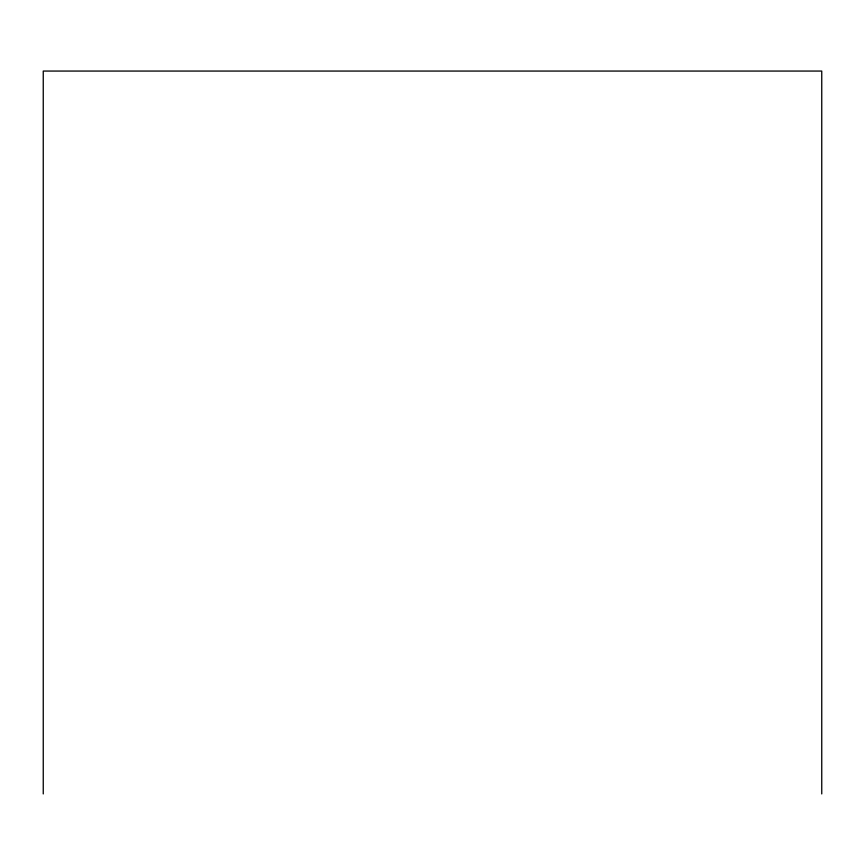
<?xml version="1.0" encoding="UTF-8"?>
<svg xmlns="http://www.w3.org/2000/svg" width="865" height="865" viewBox="0 0 865 865"><rect width="100%" height="100%" fill="white"/><g stroke="black" fill="none" stroke-linecap="round" stroke-linejoin="round"><path stroke-width="1.3" d="M821.75 793.94L821.75 71.06L43.25 71.06L43.25 793.94"/></g></svg>
